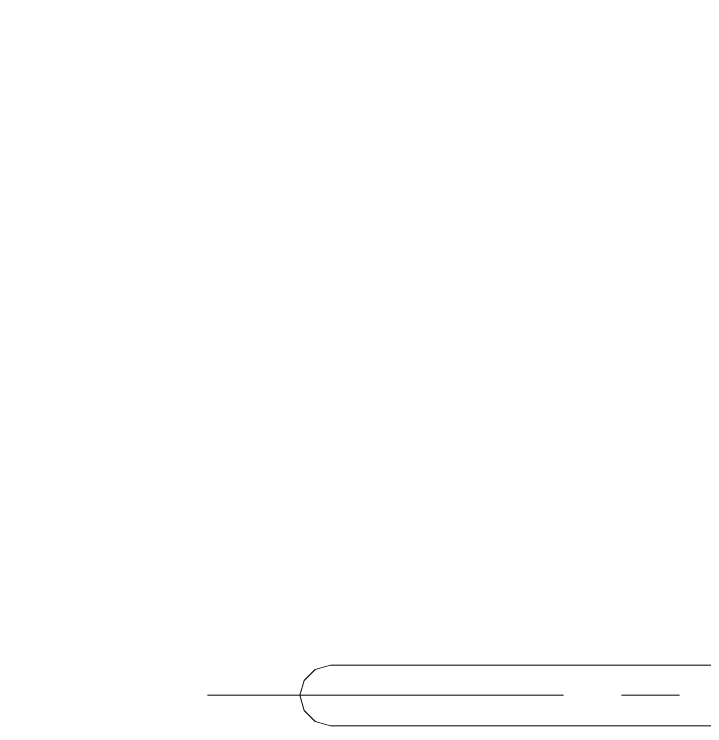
# Model space of a CAD drawing. Header units: millimetres. Extents: x 25083 to 52777, y 24772 to 45779.
# Drawn here: x 48883.2 to 48996.5, y 36903.1 to 37019.9 of the extents above; entities that cross this region are included whole.
import ezdxf

# ---------------------------------------------------------------- set-up
doc = ezdxf.new("R2010")
doc.units = ezdxf.units.MM
doc.layers.add('小车', color=7, linetype='Continuous')
doc.styles.get("Standard").update_dxf_attribs({"font": ''})
doc.styles.get('Standard').set_extended_font_data('SimSun')
doc.dimstyles.new('15', dxfattribs={"dimtxt": 15, "dimasz": 10, "dimexe": 2, "dimexo": 1, "dimgap": 1, "dimtad": 1, "dimdsep": 46, "dimtxsty": 'Standard', "dimcen": 2.5, "dimadec": 0, "dimazin": 0, "dimtfac": 1, "dimtmove": 2, "dimatfit": 3, "dimfxl": 1, "dimtolj": 1, "dimarcsym": 0})

# ---------------------------------------------------------------- blocks, each defined once
blk = doc.blocks.new('*D471')
at = {"layer": 'DEFPOINTS', "color": 0}
for p in [(37119.2, 116894.7), (37119.2, 116859.78), (37149.16, 116859.78)]:
    blk.add_point(p, dxfattribs=at)
at = {"layer": '小车', "color": 0, "linetype": 'Continuous', "lineweight": -2}
for p, q in [((37119.2, 116860.78), (37119.2, 116896.7)), ((37149.16, 116860.78), (37149.16, 116896.7)), ((37139.16, 116894.7), (37129.2, 116894.7))]:
    blk.add_line(p, q, dxfattribs=at)
at = {"layer": '小车', "color": 0}
for points in [[(37129.2, 116896.37), (37129.2, 116893.04), (37119.2, 116894.7)], [(37139.16, 116896.37), (37139.16, 116893.04), (37149.16, 116894.7)]]:
    blk.add_solid(points, dxfattribs=at)
at = {"layer": '小车', "color": 0, "insert": (37185.09, 116894.7), "char_height": 15, "attachment_point": 5}
blk.add_mtext('\\A1;29.96', dxfattribs=at)
blk = doc.blocks.new('A$C1A4175F5')
at = {"layer": '小车', "color": 7, "lineweight": 0}
for points in [[(1126.185, 122.067), (1126.185, 55.154)], [(1136.124, 122.067), (1136.124, 55.154)], [(1126.185, 55.154), (1126.185, 20.158)], [(1136.124, 20.158), (1136.124, 55.154)], [(1126.185, 20.158), (1126.885, 17.638), (1128.704, 15.818), (1131.224, 15.118), (1133.604, 15.818), (1135.424, 17.638), (1136.124, 20.158)]]:
    blk.add_lwpolyline(points, dxfattribs=at)
at = {"layer": '小车', "color": 1, "lineweight": 0}
for points in [[(1131.224, 67.893), (1131.224, 77.412)], [(1131.224, 0), (1131.224, 58.374)]]:
    blk.add_lwpolyline(points, dxfattribs=at)
at = {"layer": '小车'}
dim = blk.add_linear_dim(base=(1151.522, 705.449), p1=(1181.479, 670.531), p2=(1151.522, 670.531), dimstyle='15', override={"dimfxl": 0.18}, dxfattribs=at)
dim.commit()
dim.dimension.update_dxf_attribs({"geometry": '*D471', "text_midpoint": (1217.407, 705.449), "dimtype": 128, "insert": (-35967.681, -116189.253)})

msp = doc.modelspace()

# ---------------------------------------------------------------- block references
at = {"layer": '小车', "ltscale": 10, "xscale": -1, "rotation": 270}
msp.add_blockref('A$C1A4175F5', (48914.945, 35776.933), dxfattribs=at)

doc.saveas('drawing.dxf')
